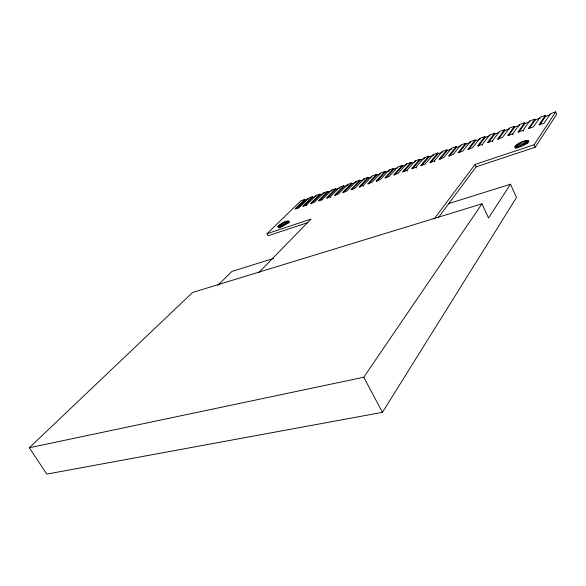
<?xml version="1.0" encoding="UTF-8"?>
<svg xmlns="http://www.w3.org/2000/svg" width="586" height="586" viewBox="0 0 586 586"><rect width="100%" height="100%" fill="white"/><g stroke="black" fill="none" stroke-linecap="round" stroke-linejoin="round"><path stroke-width="0.88" d="M514.94 146.683L515.109 147.32C519.965 147.635 526.206 145.086 528.792 140.933L528.587 140.669C523.664 140.31 518.149 142.969 514.94 146.683L515.665 148.309M277.911 226.592C280.635 228.452 286.554 224.226 288.92 221.655C286.1 219.867 280.313 224.028 277.911 226.592L278.628 227.939M510.516 184.231L488.526 217.955L481.978 203.833L192.626 292.443L29.3 447.748L46.799 474.103L382.453 412.339L516.5 197.504L510.516 184.231L448.839 203.54M438.518 217.399L476.176 166.82L535.223 147.262L556.7 114.255L555.696 111.897L550.444 113.728L544.204 123.104L538.952 124.906L545.28 115.523L545.617 116.306L539.787 124.979M434.036 219.105L475.078 164.424L534.124 144.757L555.696 111.897M29.3 447.748L363.774 377.238L481.978 203.833M529.224 128.612L535.223 119.925L540.314 118.152M535.223 119.925L534.886 119.156L528.374 128.554L533.56 126.766L539.977 117.376L545.28 115.523M518.8 132.202L524.953 123.499L524.617 122.73L517.936 132.143L523.049 130.385L529.649 120.98L534.886 119.156M508.509 135.747L514.823 127.03L514.486 126.268L507.637 135.696L512.684 133.952L519.452 124.54L524.617 122.73M498.349 139.241L504.817 130.517L509.717 128.81M504.817 130.517L504.48 129.762L497.463 139.197L502.444 137.483L509.38 128.048L514.486 126.268M488.321 142.691L494.928 133.96L494.591 133.205L487.427 142.654L492.343 140.962L499.433 131.52L504.48 129.762M478.381 146.148L485.171 137.358L484.834 136.611L477.509 146.068L482.366 144.398L489.618 134.941L494.591 133.205M484.834 136.611L479.919 138.325L472.514 147.789L467.723 149.437L475.195 139.973L475.532 140.713L468.602 149.511M475.195 139.973L470.338 141.666L462.793 151.137L458.054 152.763L465.672 143.292L466.017 144.031L458.948 152.836M449.411 156.118L456.611 147.306L456.274 146.573L448.51 156.052L453.19 154.44L460.874 144.969L465.672 143.292M439.998 159.355L447.323 150.536L451.872 148.954M447.323 150.536L446.979 149.811L439.082 159.297L443.705 157.707L451.535 148.229L456.274 146.573M430.695 162.556L438.145 153.737L437.801 153.012L429.772 162.505L434.336 160.93L442.298 151.444L446.979 149.811M437.801 153.012L433.179 154.631L425.084 164.117L420.58 165.67L428.732 156.176L429.077 156.894L421.51 165.721M412.427 168.841L420.118 160.015L419.774 159.304L411.489 168.797L415.943 167.266L424.169 157.773L428.732 156.176M403.461 171.925L411.262 163.098L410.925 162.388L402.516 171.888L406.911 170.38L415.262 160.879L419.774 159.304M410.925 162.388L406.457 163.948L397.997 173.449L393.646 174.943L402.172 165.442L402.509 166.138L394.605 174.972M385.808 178.034L393.865 169.156L393.528 168.46L384.885 177.961L389.177 176.481L397.762 166.981L402.172 165.442M389.17 169.977L380.468 179.484L376.227 180.942L376.578 181.645L385.317 172.13L389.507 170.673L389.17 169.977L393.528 168.46M376.227 180.942L384.98 171.442L385.317 172.13M368.609 183.953L376.871 175.067L380.182 173.917M376.871 175.067L376.534 174.386L367.671 183.887L371.868 182.444L380.673 172.943L384.98 171.442M371.795 176.84L368.521 177.976L359.562 187.491L359.218 186.802L363.364 185.374L372.278 175.873L376.534 174.386M359.218 186.802L368.184 177.294L368.521 177.976M368.184 177.294L363.972 178.767L354.955 188.267L350.86 189.674L359.929 180.173L360.265 180.854L351.812 189.732M359.929 180.173L355.768 181.631L346.648 191.131L342.605 192.523L351.768 183.022L352.105 183.696L343.557 192.567M351.768 183.022L347.652 184.458L338.437 193.959L334.438 195.336L343.704 185.835L344.041 186.502L335.397 195.38M258.822 272.556L311.041 219.054L267.011 233.711L268.11 235.748L307.826 222.592M327.332 198.156L336.064 189.285L335.727 188.619L326.365 198.112L330.321 196.75L339.631 187.256L343.704 185.835M319.363 200.895L328.175 192.032L327.838 191.373L318.388 200.859L322.293 199.511L331.705 190.018L335.727 188.619M327.838 191.373L323.86 192.757L314.36 202.243L310.499 203.576L320.037 194.091L320.374 194.742L311.481 203.606M303.687 206.287L312.66 197.431L312.323 196.779L302.698 206.265L306.522 204.946L316.103 195.46L320.037 194.091M297.827 208.33L306.896 199.438M295.974 208.938L305.028 200.09L304.691 199.445L294.985 208.916L298.765 207.62L308.434 198.141L312.323 196.779M217.758 285.323L231.953 271.443L273.589 258.411M267.011 233.711L300.933 200.756L304.691 199.445M526.807 140.494L527.883 142.94L522.397 144.625L516.691 148.155L515.607 145.724M286.979 221.156L288.048 223.178L283.507 225.097L279.661 227.771L278.577 225.749M305.028 200.09L308.771 198.786M312.66 197.431L315.686 196.376M320.374 194.742L323.428 193.68M328.175 192.032L331.266 190.955M336.064 189.285L339.968 187.923L339.631 187.256M344.041 186.502L347.996 185.125L347.652 184.458M352.105 183.696L356.105 182.305L355.768 181.631M360.265 180.854L364.309 179.448L363.972 178.767M393.865 169.156L397.257 167.97M402.509 166.138L406.801 164.651L406.457 163.948M411.262 163.098L414.873 161.839M420.118 160.015L423.773 158.74M429.077 156.894L433.515 155.349L433.179 154.631M438.145 153.737L441.888 152.426M456.611 147.306L461.219 145.702M466.017 144.031L469.899 142.676M475.532 140.713L479.465 139.343M485.171 137.358L489.955 135.688M494.928 133.96L498.964 132.553M514.823 127.03L519.782 125.301M524.953 123.499L529.143 122.042M545.617 116.306L549.917 114.812M278.167 226.203L278.885 227.551M282.437 223.076L283.507 225.097M363.774 377.238L382.453 412.339M281.5 223.61L282.577 225.632M280.621 224.167L281.698 226.181M279.83 224.716L280.906 226.738M279.141 225.251L280.218 227.273M288.231 220.944L288.949 222.299M287.667 221.003L288.744 223.032M286.18 221.398L287.257 223.42M285.301 221.72L286.371 223.742M284.364 222.116L285.441 224.138M283.397 222.577L284.474 224.592M288.649 220.981L289.367 222.336M306.522 204.946L306.866 205.605M322.293 199.511L322.644 200.185M316.103 195.46L316.44 196.112M323.86 192.757L324.197 193.417M330.321 196.75L330.665 197.423M331.705 190.018L332.042 190.684M363.364 185.374L363.708 186.07M406.911 170.38L407.263 171.097M415.262 160.879L415.599 161.582M415.943 167.266L416.287 167.992M424.169 157.773L424.506 158.484M434.336 160.93L434.68 161.67M442.298 151.444L442.635 152.17M475.078 164.424L476.176 166.82M470.338 141.666L470.675 142.405M479.919 138.325L480.256 139.072M482.366 144.398L482.71 145.16M492.343 140.962L492.687 141.724M517.951 143.944L519.028 146.383M512.684 133.952L513.028 134.736M517.02 144.559L518.097 146.998M516.229 145.16L517.306 147.591M515.175 146.236L515.9 147.862M522.529 141.687L523.606 144.119M521.328 142.186L522.397 144.625M520.141 142.742L521.21 145.174M518.998 143.336L520.075 145.768M528.176 140.501L528.894 142.134M527.576 140.442L528.294 142.076M523.049 130.385L523.393 131.169M525.884 140.647L526.961 143.094M524.844 140.904L525.92 143.343M523.716 141.255L524.785 143.695M534.124 144.757L535.223 147.262M529.649 120.98L529.986 121.749"/></g></svg>
